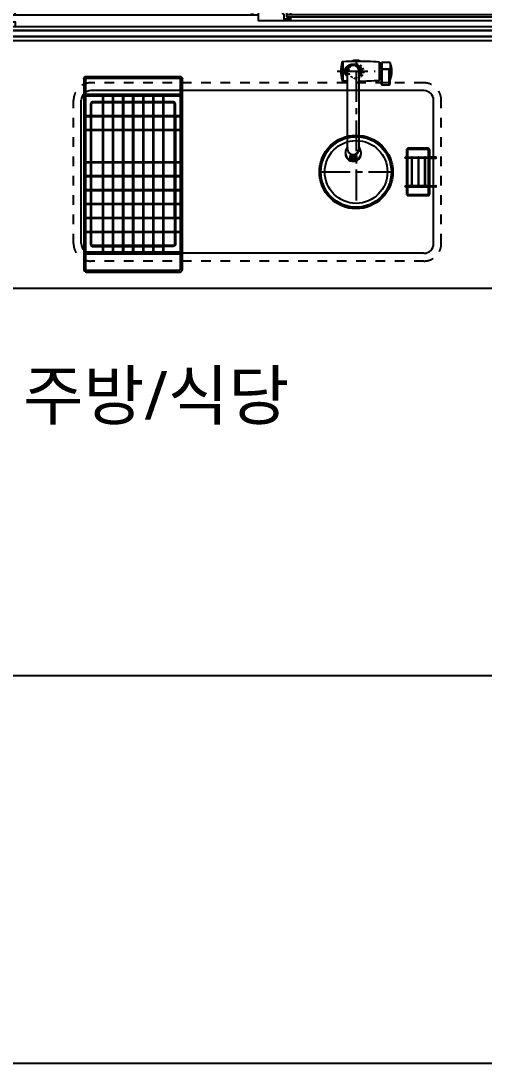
# Model space of a CAD drawing. Header units: millimetres. Extents: x -33000 to 294000, y 0 to 42408.
# Drawn here: x 190330 to 191527, y 17850 to 20540 of the extents above; entities that cross this region are included whole.
import ezdxf
from ezdxf.enums import TextEntityAlignment as Align

# ---------------------------------------------------------------- set-up
doc = ezdxf.new("R2010")
doc.units = ezdxf.units.MM
doc.header["$LTSCALE"] = 50
doc.linetypes.add('CENTER', pattern=[50.8, 31.75, -6.35, 6.35, -6.35])
doc.linetypes.add('HIDDEN', pattern=[2, 1, -1])
doc.layers.add('arch', color=8, linetype='Continuous')
doc.layers.add('실명', color=9, linetype='Continuous')
doc.styles.add('FORTELINE', font='malgun.ttf')

# ---------------------------------------------------------------- blocks, each defined once
blk = doc.blocks.new('XR-Unit-Plan$0$XREF-양산 평산동 공동주택-기준층평면도$0$vdf-245')
for p, q in [((34.5, 0), (24.5, 0)), ((-209.5, -7), (-209.5, -65)), ((-202.5, -6), (-208.5, -6)), ((-201.5, -32), (-201.5, -7)), ((-180.5, -3.5), (-180.5, -32)), ((-179.4, -3), (-180, -3)), ((-171, -3), (-171.6, -3)), ((-170.5, -27), (-170.5, -3.5)), ((-128.5, -3.5), (-128.5, -27)), ((-127.4, -3), (-128, -3)), ((-119, -3), (-119.6, -3)), ((-118.5, -27), (-118.5, -3.5)), ((-98, -27), (-98, -1)), ((23.5, -1), (23.5, -27)), ((35.5, -65), (35.5, -1)), ((-181.5, -33), (-200.5, -33)), ((-129.5, -28), (-169.5, -28)), ((-99, -28), (-117.5, -28)), ((-209.5, -65), (-2.5, -65)), ((-2.5, -59), (-2.5, -65)), ((-2.5, -59), (25.5, -59)), ((25.5, -65), (25.5, -59)), ((25.5, -65), (35.5, -65))]:
    blk.add_line(p, q)
for points in [[(-77.5, -27), (-77.5, -1, 0.414214), (-78.5, 0), (-97, 0)], [(-47, -27), (-47, -3.5, 0.414214), (-47.5, -3), (-48.1, -3, -0.341999), (-49.1, -2.2, 0.774597), (-54.9, -2.2, -0.341999), (-55.9, -3), (-56.5, -3, 0.414214), (-57, -3.5), (-57, -27, -0.414214), (-58, -28), (-76.5, -28, -0.414214), (-77.5, -27)], [(5, -27), (5, -3.5, 0.414214), (4.5, -3), (3.9, -3, -0.341999), (2.9, -2.2, 0.774597), (-2.9, -2.2, -0.341999), (-3.9, -3), (-4.5, -3, 0.414214), (-5, -3.5), (-5, -27)], [(-46, -28, -0.414214), (-47, -27)], [(-5, -27, -0.414214), (-6, -28), (-46, -28)], [(22.5, -28), (6, -28, -0.414214), (5, -27)]]:
    blk.add_lwpolyline(points, format="xyb")
for centre, radius, start, end in [((-175.5, -3), 3, 14.4775, 165.5225), ((-123.5, -3), 3, 14.4775, 165.5225), ((-97, -1), 1, 90, 180), ((24.5, -1), 1, 90, 180), ((34.5, -1), 1, 0, 90), ((-208.5, -7), 1, 90, 180), ((-202.5, -7), 1, 0, 90), ((-180, -3.5), 0.5, 90, 180), ((-179.4, -2), 1, 270, 345.5225), ((-171.6, -2), 1, 194.4775, 270), ((-171, -3.5), 0.5, 0, 90), ((-128, -3.5), 0.5, 90, 180.0003), ((-127.4, -2), 1, 270, 345.5225), ((-119.6, -2), 1, 194.4775, 270), ((-119, -3.5), 0.5, 0, 90), ((-200.5, -32), 1, 180, 270), ((-181.5, -32), 1, 270, 0), ((-169.5, -27), 1, 180, 270), ((-129.5, -27), 1, 270, 0), ((-117.5, -27), 1, 180, 270), ((-99, -27), 1, 270, 0), ((22.5, -27), 1, 270, 0)]:
    blk.add_arc(centre, radius, start, end)
blk = doc.blocks.new('XR-Unit-Plan$0$11')
for p, q in [((-750, 19.5), (-750, 245)), ((-735, 19.5), (-735, 245)), ((-677, 245), (-0.4, 245)), ((15.6, 247), (-22.9, 247)), ((-22.9, 246), (-0.9, 246)), ((-0.4, 245.5), (-0.4, 236.5)), ((14.6, 241.5), (14.6, 246)), ((14.6, 246), (15.6, 246)), ((18.5, 247), (657, 247)), ((22.1, 247), (21.6, 247)), ((21.6, 246), (22.1, 246)), ((22.1, 246), (22.1, 241.5)), ((23.1, 235.5), (23.1, 246)), ((23.1, 245), (652.5, 245)), ((652.5, 235.5), (652.5, 246)), ((653.5, 247), (654, 247)), ((654, 246), (653.5, 246)), ((653.5, 246), (653.5, 241.5)), ((660, 247), (698.5, 247)), ((661, 246), (660, 246)), ((661, 241.5), (661, 246)), ((676, 245.5), (676, 236.5)), ((698.5, 246), (676.5, 246)), ((735, 19.5), (735, 245)), ((750, 19.5), (750, 245)), ((-617, 222), (-30.5, 222)), ((-617, 222), (-617, 200)), ((-617, 216), (-30.5, 216)), ((-607, 224.6), (-604.4, 222)), ((-607, 216), (-607, 206)), ((-605.5, 231.5), (-42, 231.5)), ((-40.5, 224.6), (-43.1, 222)), ((-40.5, 216), (-40.5, 206)), ((-30.5, 222), (-30.5, 200)), ((-23.4, 235.5), (-23.4, 233.5)), ((-0.9, 236), (-22.9, 236)), ((-22.9, 233), (-20.9, 233)), ((-22.4, 233.8), (-22.4, 235)), ((-22.4, 235), (-0.9, 235)), ((-20.9, 233.8), (-22.4, 233.8)), ((-20.9, 233), (-20.9, 233.8)), ((-0.4, 234.5), (-0.4, 233.5)), ((0.1, 233), (13.6, 233)), ((14.6, 234), (14.6, 239.5)), ((14.6, 237), (22.1, 237)), ((21.6, 241), (15.1, 241)), ((15.1, 240), (21.6, 240)), ((22.1, 239.5), (22.1, 235.5)), ((23.1, 237), (652.5, 237)), ((673.5, 216), (42.5, 216)), ((653.5, 239.5), (653.5, 235.5)), ((653.5, 237), (661, 237)), ((654, 241), (660.5, 241)), ((660.5, 240), (654, 240)), ((661, 234), (661, 239.5)), ((675.5, 233), (662, 233)), ((676, 234.5), (676, 233.5)), ((676.5, 236), (698.5, 236)), ((698, 235), (676.5, 235)), ((696.5, 233.8), (698, 233.8)), ((696.5, 233), (696.5, 233.8)), ((698.5, 233), (696.5, 233)), ((698, 233.8), (698, 235)), ((699, 235.5), (699, 233.5)), ((-617, 206), (-30.5, 206)), ((-617, 200), (-30.5, 200)), ((-607, 197.4), (-604.4, 200)), ((-605.5, 190.5), (-42, 190.5)), ((-40.5, 197.4), (-43.1, 200)), ((673.5, 206), (42.5, 206)), ((-673.5, 164), (-42.5, 164)), ((-42.5, 139), (-42.5, 187.5)), ((-42, 188), (-6, 188)), ((-6, 188), (2.6, 187.1)), ((2.6, 186), (-6, 185)), ((-6, 185), (-6, 183.5)), ((-6, 183.5), (-1.6, 179.5)), ((-1.6, 179.5), (42, 179.5)), ((3, 186.6), (3, 186.4)), ((20, 161.7), (20, 157.3)), ((23.2, 163.9), (20.3, 162.1)), ((23.5, 174), (23.5, 164.3)), ((39, 174.5), (24, 174.5)), ((30.5, 170.5), (613.7, 170.5)), ((30.5, 170.5), (30.5, 148.5)), ((30.5, 164.5), (613.7, 164.5)), ((35.5, 171.5), (35.5, 173)), ((35.5, 173), (38.5, 173)), ((40, 171.5), (35.5, 171.5)), ((39, 173.5), (39, 174.5)), ((42, 178.5), (40.5, 178.5)), ((40.5, 178.5), (40.5, 172)), ((40.5, 173.1), (43.1, 170.5)), ((40.5, 164.5), (40.5, 154.5)), ((40.5, 164.5), (40.5, 154.5)), ((42, 179.5), (605.5, 179.5)), ((603.7, 164.5), (603.7, 154.5)), ((603.7, 164.5), (603.7, 154.5)), ((607, 173.1), (604.4, 170.5)), ((613.7, 170.5), (613.7, 148.5)), ((-673.5, 154), (-42.5, 154)), ((42, 138.5), (-42, 138.5)), ((20.3, 156.9), (23.2, 155.1)), ((23.5, 154.7), (23.5, 144)), ((24, 143.5), (39, 143.5)), ((30.5, 154.5), (613.7, 154.5)), ((30.5, 148.5), (613.7, 148.5)), ((35.5, 146.5), (40, 146.5)), ((35.5, 145), (35.5, 146.5)), ((38.5, 145), (35.5, 145)), ((39, 143.5), (39, 144.5)), ((40.5, 145.9), (43.1, 148.5)), ((40.5, 146), (40.5, 139.5)), ((40.5, 139.5), (42, 139.5)), ((605.5, 138.5), (42, 138.5)), ((607, 145.9), (604.4, 148.5)), ((-671, 113), (671, 113)), ((-605.5, 108), (-42, 108)), ((-617, 98.5), (-30.5, 98.5)), ((-617, 98.5), (-617, 76.5)), ((-617, 92.5), (-30.5, 92.5)), ((-617, 82.5), (-30.5, 82.5)), ((-607, 101.1), (-604.4, 98.5)), ((-607, 92.5), (-607, 82.5)), ((-607, 92.5), (-607, 82.5)), ((-40.5, 101.1), (-43.1, 98.5)), ((-40.5, 92.5), (-40.5, 82.5)), ((-40.5, 92.5), (-40.5, 82.5)), ((-30.5, 98.5), (-30.5, 76.5)), ((673.5, 92.5), (42.5, 92.5)), ((673.5, 82.5), (42.5, 82.5)), ((-690, 79), (-690, 67.5)), ((-617, 76.5), (-30.5, 76.5)), ((-607, 73.9), (-604.4, 76.5)), ((-42, 67), (-605.5, 67)), ((-61.9, 37.6), (-61.9, 58.7)), ((-58.9, 56.2), (-61.8, 37.8)), ((-61, 59.7), (-53.4, 60)), ((-54.7, 57.7), (-57, 57.7)), ((-54.7, 57.7), (-54.7, 60)), ((-54.7, 37.6), (-54.7, 57.7)), ((-40.5, 73.9), (-43.1, 76.5)), ((-42.5, 15.5), (-42.5, 64)), ((-42, 64.5), (-6, 64.5)), ((-6, 64.5), (2.6, 63.6)), ((2.6, 62.5), (-6, 61.5)), ((-6, 61.5), (-6, 60)), ((-6, 60), (-1.6, 56)), ((-1.6, 56), (42, 56)), ((3, 63.1), (3, 62.9)), ((40.5, 55), (40.5, 48.5)), ((42, 55), (40.5, 55)), ((605.5, 56), (42, 56)), ((-673.5, 40.5), (-61.9, 40.5)), ((-673.5, 30.5), (-42.5, 30.5)), ((-60.9, 36.6), (-55.7, 36.6)), ((-53.4, 40.5), (-54.7, 40.5)), ((20, 38.2), (20, 33.8)), ((23.2, 40.4), (20.3, 38.6)), ((20.3, 33.4), (23.2, 31.6)), ((23.5, 50.5), (23.5, 40.8)), ((23.5, 31.2), (23.5, 20.5)), ((39, 51), (24, 51)), ((30.5, 47), (30.5, 25)), ((30.5, 47), (613.7, 47)), ((30.5, 41), (613.7, 41)), ((30.5, 31), (613.7, 31)), ((35.5, 48), (35.5, 49.5)), ((35.5, 49.5), (38.5, 49.5)), ((40, 48), (35.5, 48)), ((39, 50), (39, 51)), ((40.5, 49.6), (43.1, 47)), ((40.5, 41), (40.5, 31)), ((40.5, 41), (40.5, 31)), ((603.7, 41), (603.7, 31)), ((603.7, 41), (603.7, 31)), ((607, 49.6), (604.4, 47)), ((613.7, 47), (613.7, 25)), ((690, 27), (690, 15.5)), ((-729, 19.5), (-750, 19.5)), ((-750, 0), (-750, 10)), ((-729, 10), (-750, 10)), ((-735, 0), (-735, 10)), ((-729, 10), (-729, 19.5)), ((-671, 0), (671, 0)), ((42, 15), (-42, 15)), ((24, 20), (39, 20)), ((30.5, 25), (613.7, 25)), ((35.5, 21.5), (35.5, 23)), ((35.5, 23), (40, 23)), ((38.5, 21.5), (35.5, 21.5)), ((39, 20), (39, 21)), ((40.5, 22.4), (43.1, 25)), ((40.5, 22.5), (40.5, 16)), ((40.5, 16), (42, 16)), ((605.5, 15), (42, 15)), ((607, 22.4), (604.4, 25)), ((729, 19.5), (750, 19.5)), ((729, 10), (729, 19.5)), ((729, 10), (750, 10)), ((735, 0), (735, 10)), ((750, 0), (750, 10))]:
    blk.add_line(p, q)
for points in [[(-689.5, 231.5, 0.414214), (-690, 231)], [(-690, 231), (-690, 219.5, 0.414214), (-689.5, 219)], [(-689.5, 219), (-668.7, 219, -0.414214), (-667.7, 218), (-667.7, 204, -0.414214), (-668.7, 203), (-689.5, 203)], [(-607, 191.5), (-607, 198, 0.414214), (-607.5, 198.5), (-612, 198.5), (-612, 197), (-609, 197, -0.414214), (-608.5, 196.5), (-608.5, 195.5), (-623.5, 195.5, -0.414214), (-624, 196), (-624, 206.2, 0.269143), (-624.3, 206.6), (-627.2, 208.4, -0.269143), (-627.5, 208.8), (-627.5, 213.2, -0.269143), (-627.2, 213.6), (-624.3, 215.4, 0.269143), (-624, 215.8), (-624, 226, -0.414214), (-623.5, 226.5), (-608.5, 226.5), (-608.5, 225.5, -0.414214), (-609, 225), (-612, 225), (-612, 223.5), (-607.5, 223.5, 0.414214), (-607, 224), (-607, 230.5)], [(-607, 230.5), (-605.5, 230.5, 1), (-605.5, 231.5)], [(-40.5, 224), (-40.5, 230.5), (-42, 230.5, -1), (-42, 231.5), (42, 231.5, -0.414214), (42.5, 231), (42.5, 182.5, -0.414214), (42, 182), (6, 182), (-2.6, 182.9, -0.382193), (-3, 183.4), (-3, 183.6, -0.382131), (-2.6, 184), (6, 185), (6, 186.5), (1.5, 190.5), (-42, 190.5, -0.414214), (-42.5, 191, -0.414214), (-42, 191.5), (-40.5, 191.5), (-40.5, 195), (-40, 195.5), (-40.5, 196), (-40.5, 198, -0.414214), (-40, 198.5), (-35.5, 198.5), (-35.5, 197), (-38.5, 197, 0.414214), (-39, 196.5), (-39, 195.5), (-24, 195.5, 0.414214), (-23.5, 196), (-23.5, 205.7, -0.269143), (-23.2, 206.1), (-20.3, 207.9, 0.269143), (-20, 208.3), (-20, 212.7, 0.269143), (-20.3, 213.1), (-23.2, 214.9, -0.269143), (-23.5, 215.3), (-23.5, 226, 0.414214), (-24, 226.5), (-39, 226.5), (-39, 225.5, 0.414214), (-38.5, 225), (-35.5, 225), (-35.5, 223.5), (-40, 223.5, -0.414214), (-40.5, 224)], [(-689.5, 203, 0.414214), (-690, 202.5), (-690, 191)], [(-690, 191, 0.414214), (-689.5, 190.5)], [(-605.5, 190.5, 0.414214), (-605, 191, 0.414214), (-605.5, 191.5), (-607, 191.5)], [(607, 178.5), (605.5, 178.5, -1), (605.5, 179.5)], [(607, 139.5), (607, 146, -0.414214), (607.5, 146.5), (612, 146.5), (612, 145), (609, 145, 0.414214), (608.5, 144.5), (608.5, 143.5), (623.5, 143.5, 0.414214), (624, 144), (624, 154.2, -0.269143), (624.3, 154.6), (627.2, 156.4, 0.269143), (627.5, 156.8), (627.5, 161.2, 0.269143), (627.2, 161.6), (624.3, 163.4, -0.269143), (624, 163.8), (624, 174, 0.414214), (623.5, 174.5), (608.5, 174.5), (608.5, 173.5, 0.414214), (609, 173), (612, 173), (612, 171.5), (607.5, 171.5, -0.414214), (607, 172), (607, 178.5)], [(689.5, 167), (668.7, 167, 0.414214), (667.7, 166), (667.7, 152, 0.414214), (668.7, 151), (689.5, 151)], [(689.5, 179.5, -0.414214), (690, 179)], [(690, 179), (690, 167.5, -0.414214), (689.5, 167)], [(605.5, 138.5, -0.414214), (605, 139, -0.414214), (605.5, 139.5), (607, 139.5)], [(689.5, 151, -0.414214), (690, 150.5)], [(690, 150.5), (690, 139, -0.414214), (689.5, 138.5)], [(-689.5, 108, 0.414214), (-690, 107.5)], [(-607, 100.5), (-607, 107), (-605.5, 107, 1), (-605.5, 108)], [(-40.5, 100.5), (-40.5, 107), (-42, 107, -1), (-42, 108), (42, 108, -0.414214), (42.5, 107.5), (42.5, 59, -0.414214), (42, 58.5), (6, 58.5), (-2.6, 59.4, -0.382193), (-3, 59.9), (-3, 60.1, -0.382131), (-2.6, 60.5), (6, 61.5), (6, 63), (1.5, 67), (-42, 67, -0.414214), (-42.5, 67.5, -0.414214), (-42, 68), (-40.5, 68), (-40.5, 74.5)], [(-690, 107.5), (-690, 96, 0.414214), (-689.5, 95.5)], [(-689.5, 95.5), (-668.7, 95.5, -0.414214), (-667.7, 94.5), (-667.7, 80.5, -0.414214), (-668.7, 79.5), (-689.5, 79.5)], [(-607, 68), (-607, 74.5, 0.414214), (-607.5, 75), (-612, 75), (-612, 73.5), (-609, 73.5, -0.414214), (-608.5, 73), (-608.5, 72), (-623.5, 72, -0.414214), (-624, 72.5), (-624, 82.7, 0.269143), (-624.3, 83.1), (-627.2, 84.9, -0.269143), (-627.5, 85.3), (-627.5, 89.7, -0.269143), (-627.2, 90.1), (-624.3, 91.9, 0.269143), (-624, 92.3), (-624, 102.5, -0.414214), (-623.5, 103), (-608.5, 103), (-608.5, 102, -0.414214), (-609, 101.5), (-612, 101.5), (-612, 100), (-607.5, 100, 0.414214), (-607, 100.5)], [(-40.5, 74.5, -0.414214), (-40, 75), (-35.5, 75), (-35.5, 73.5), (-38.5, 73.5, 0.414214), (-39, 73), (-39, 72), (-24, 72, 0.414214), (-23.5, 72.5), (-23.5, 82.2, -0.269143), (-23.2, 82.6), (-20.3, 84.4, 0.269143), (-20, 84.8), (-20, 89.2, 0.269143), (-20.3, 89.6), (-23.2, 91.4, -0.269143), (-23.5, 91.8), (-23.5, 102.5, 0.414214), (-24, 103), (-39, 103), (-39, 102, 0.414214), (-38.5, 101.5), (-35.5, 101.5), (-35.5, 100), (-40, 100, -0.414214), (-40.5, 100.5)], [(-689.5, 79.5, 0.414214), (-690, 79)], [(-690, 67.5, 0.414214), (-689.5, 67)], [(-689.5, 67), (-605.5, 67, 0.414214), (-605, 67.5, 0.414214), (-605.5, 68), (-607, 68)], [(607, 55), (605.5, 55, -1), (605.5, 56)], [(607, 16), (607, 22.5, -0.414214), (607.5, 23), (612, 23), (612, 21.5), (609, 21.5, 0.414214), (608.5, 21), (608.5, 20), (623.5, 20, 0.414214), (624, 20.5), (624, 30.7, -0.269143), (624.3, 31.1), (627.2, 32.9, 0.269143), (627.5, 33.3), (627.5, 37.7, 0.269143), (627.2, 38.1), (624.3, 39.9, -0.269143), (624, 40.3), (624, 50.5, 0.414214), (623.5, 51), (608.5, 51), (608.5, 50, 0.414214), (609, 49.5), (612, 49.5), (612, 48), (607.5, 48, -0.414214), (607, 48.5), (607, 55)], [(689.5, 56, -0.414214), (690, 55.5)], [(690, 55.5), (690, 44, -0.414214), (689.5, 43.5)], [(689.5, 43.5), (668.7, 43.5, 0.414214), (667.7, 42.5), (667.7, 28.5, 0.414214), (668.7, 27.5), (689.5, 27.5)], [(689.5, 27.5, -0.414214), (690, 27)], [(605.5, 15, -0.414214), (605, 15.5, -0.414214), (605.5, 16), (607, 16)], [(690, 16), (690, 15.5, -0.414214), (689.5, 15)]]:
    blk.add_lwpolyline(points, format="xyb")
for points in [[(-605.5, 231.5), (-689.5, 231.5)], [(-689.5, 190.5), (-605.5, 190.5)], [(605.5, 179.5), (689.5, 179.5)], [(689.5, 138.5), (605.5, 138.5)], [(-605.5, 108), (-689.5, 108)], [(-42.5, 36.5), (-53.4, 40.5), (-53.4, 60), (-45.1, 61.4)], [(-42.5, 63.5), (-45.1, 63.5), (-45.1, 40.8), (-42.5, 40.8)], [(605.5, 56), (689.5, 56)], [(689.5, 15), (605.5, 15)]]:
    blk.add_lwpolyline(points)
for centre in [(18.5, 244), (657, 244)]:
    blk.add_circle(centre, 3)
for centre, radius, start, end in [((-22.9, 246.5), 0.5, 90, 270), ((-0.9, 245.5), 0.5, 0, 90), ((15.6, 246.5), 0.5, 270, 90), ((21.6, 246.5), 0.5, 90, 270), ((22.1, 246), 1, 0, 90), ((653.5, 246), 1, 90, 180), ((654, 246.5), 0.5, 270, 90), ((660, 246.5), 0.5, 90, 270), ((676.5, 245.5), 0.5, 90, 180), ((698.5, 246.5), 0.5, 270, 90), ((-22.9, 235.5), 0.5, 90, 180), ((-22.9, 233.5), 0.5, 180, 270), ((-0.9, 236.5), 0.5, 270, 0), ((-0.9, 234.5), 0.5, 0, 90), ((0.1, 233.5), 0.5, 180, 270), ((13.6, 234), 1, 270, 0), ((15.1, 241.5), 0.5, 180, 270), ((15.1, 239.5), 0.5, 90, 180), ((21.6, 241.5), 0.5, 270, 0), ((21.6, 239.5), 0.5, 0, 90), ((22.6, 235.5), 0.5, 180, 0), ((653, 235.5), 0.5, 180, 0), ((654, 241.5), 0.5, 180, 270), ((654, 239.5), 0.5, 90, 180), ((660.5, 241.5), 0.5, 270, 0), ((660.5, 239.5), 0.5, 0, 90), ((662, 234), 1, 180, 270), ((675.5, 233.5), 0.5, 270, 0), ((676.5, 236.5), 0.5, 180, 270), ((676.5, 234.5), 0.5, 90, 180), ((698.5, 235.5), 0.5, 0, 90), ((698.5, 233.5), 0.5, 270, 0), ((-42, 187.5), 0.5, 90, 180), ((2.5, 186.6), 0.5, 0, 83.666), ((2.5, 186.4), 0.5, 276.3464, 0), ((20.5, 161.7), 0.5, 119.7449, 180), ((23, 164.3), 0.5, 299.7449, 0), ((24, 174), 0.5, 90, 180), ((38.5, 173.5), 0.5, 270, 0), ((40, 172), 0.5, 270, 0), ((42, 179), 0.5, 270, 90), ((-42, 139), 0.5, 180, 270), ((20.5, 157.3), 0.5, 180, 240.2551), ((23, 154.7), 0.5, 360, 60.2551), ((24, 144), 0.5, 180, 270), ((38.5, 144.5), 0.5, 0, 90), ((40, 146), 0.5, 0, 90), ((42, 139), 0.5, 270, 90), ((-60.9, 58.7), 1, 92.2775, 180), ((-57, 55.8), 1.88, 90, 168.8801), ((-42, 64), 0.5, 90, 180), ((2.5, 63.1), 0.5, 0, 83.666), ((2.5, 62.9), 0.5, 276.3464, 0), ((42, 55.5), 0.5, 270, 90), ((-60.9, 37.6), 1, 180, 270), ((-60.8, 37.6), 1, 171.0635, 270), ((-55.7, 37.6), 1, 270, 0.0858), ((20.5, 38.2), 0.5, 119.7449, 180), ((20.5, 33.8), 0.5, 180, 240.2551), ((23, 40.8), 0.5, 299.7449, 0), ((23, 31.2), 0.5, 360, 60.2551), ((24, 50.5), 0.5, 90, 180), ((38.5, 50), 0.5, 270, 0), ((40, 48.5), 0.5, 270, 0), ((-42, 15.5), 0.5, 180, 270), ((24, 20.5), 0.5, 180, 270), ((38.5, 21), 0.5, 0, 90), ((40, 22.5), 0.5, 0, 90), ((42, 15.5), 0.5, 270, 90)]:
    blk.add_arc(centre, radius, start, end)
at = {"rotation": 270}
blk.add_blockref('XR-Unit-Plan$0$XREF-양산 평산동 공동주택-기준층평면도$0$vdf-245', (-670, 35.5), dxfattribs=at)
at = {"extrusion": (0, 0, -1), "zscale": -1, "rotation": 270}
blk.add_blockref('XR-Unit-Plan$0$XREF-양산 평산동 공동주택-기준층평면도$0$vdf-245', (-670, 35.5), dxfattribs=at)
blk = doc.blocks.new('A$C5ADA0472')
at = {"ltscale": 0.5}
for p, q in [((0, 498), (0, 7)), ((5, 498), (5, 7)), ((250, 7), (250, 498)), ((255, 7), (255, 498)), ((250, 458.5), (5, 458.5)), ((250, 453.5), (5, 453.5)), ((48.5, 453.5), (48.5, 51.5)), ((50.5, 453.5), (50.5, 51.5)), ((74.5, 438.9), (50.5, 438.9)), ((74.5, 436.9), (50.5, 436.9)), ((74.5, 453.5), (74.5, 51.5)), ((76.5, 453.5), (76.5, 51.5)), ((100.5, 438.9), (76.5, 438.9)), ((100.5, 436.9), (76.5, 436.9)), ((100.5, 453.5), (100.5, 51.5)), ((102.5, 453.5), (102.5, 51.5)), ((126.5, 438.9), (102.5, 438.9)), ((126.5, 436.9), (102.5, 436.9)), ((126.5, 453.5), (126.5, 51.5)), ((128.5, 453.5), (128.5, 51.5)), ((152.5, 438.9), (128.5, 438.9)), ((152.5, 436.9), (128.5, 436.9)), ((152.5, 453.5), (152.5, 51.5)), ((154.5, 453.5), (154.5, 51.5)), ((178.5, 438.9), (154.5, 438.9)), ((178.5, 436.9), (154.5, 436.9)), ((178.5, 453.5), (178.5, 51.5)), ((180.5, 453.5), (180.5, 51.5)), ((204.5, 438.9), (180.5, 438.9)), ((204.5, 436.9), (180.5, 436.9)), ((204.5, 453.5), (204.5, 51.5)), ((206.5, 453.5), (206.5, 51.5)), ((235, 403), (235, 433.9)), ((74.5, 403), (50.5, 403)), ((74.5, 401), (50.5, 401)), ((100.5, 403), (76.5, 403)), ((100.5, 401), (76.5, 401)), ((126.5, 403), (102.5, 403)), ((126.5, 401), (102.5, 401)), ((152.5, 403), (128.5, 403)), ((152.5, 401), (128.5, 401)), ((178.5, 403), (154.5, 403)), ((178.5, 401), (154.5, 401)), ((204.5, 403), (180.5, 403)), ((204.5, 401), (180.5, 401)), ((235, 367), (235, 401)), ((237, 401), (237, 367)), ((18, 365), (18, 284)), ((20, 284), (20, 365)), ((74.5, 367), (50.5, 367)), ((74.5, 365), (50.5, 365)), ((100.5, 367), (76.5, 367)), ((100.5, 365), (76.5, 365)), ((126.5, 367), (102.5, 367)), ((126.5, 365), (102.5, 365)), ((152.5, 367), (128.5, 367)), ((152.5, 365), (128.5, 365)), ((178.5, 367), (154.5, 367)), ((178.5, 365), (154.5, 365)), ((204.5, 367), (180.5, 367)), ((204.5, 365), (180.5, 365)), ((235, 284), (235, 365)), ((237, 365), (237, 284)), ((18, 282), (18, 248)), ((20, 248), (20, 282)), ((74.5, 284), (50.5, 284)), ((74.5, 282), (50.5, 282)), ((100.5, 284), (76.5, 284)), ((100.5, 282), (76.5, 282)), ((126.5, 284), (102.5, 284)), ((126.5, 282), (102.5, 282)), ((152.5, 284), (128.5, 284)), ((152.5, 282), (128.5, 282)), ((178.5, 284), (154.5, 284)), ((178.5, 282), (154.5, 282)), ((204.5, 284), (180.5, 284)), ((204.5, 282), (180.5, 282)), ((235, 248), (235, 282)), ((237, 282), (237, 248)), ((18, 246), (18, 212)), ((20, 212), (20, 246)), ((74.5, 248), (50.5, 248)), ((74.5, 246), (50.5, 246)), ((100.5, 248), (76.5, 248)), ((100.5, 246), (76.5, 246)), ((126.5, 248), (102.5, 248)), ((126.5, 246), (102.5, 246)), ((152.5, 248), (128.5, 248)), ((152.5, 246), (128.5, 246)), ((178.5, 248), (154.5, 248)), ((178.5, 246), (154.5, 246)), ((204.5, 248), (180.5, 248)), ((204.5, 246), (180.5, 246)), ((235, 212), (235, 246)), ((237, 246), (237, 212)), ((18, 210), (18, 176)), ((20, 176), (20, 210)), ((74.5, 212), (50.5, 212)), ((74.5, 210), (50.5, 210)), ((100.5, 212), (76.5, 212)), ((100.5, 210), (76.5, 210)), ((126.5, 212), (102.5, 212)), ((126.5, 210), (102.5, 210)), ((152.5, 212), (128.5, 212)), ((152.5, 210), (128.5, 210)), ((178.5, 212), (154.5, 212)), ((178.5, 210), (154.5, 210)), ((204.5, 212), (180.5, 212)), ((204.5, 210), (180.5, 210)), ((235, 176), (235, 210)), ((237, 210), (237, 176)), ((74.5, 176), (50.5, 176)), ((74.5, 174), (50.5, 174)), ((100.5, 176), (76.5, 176)), ((100.5, 174), (76.5, 174)), ((126.5, 176), (102.5, 176)), ((126.5, 174), (102.5, 174)), ((152.5, 176), (128.5, 176)), ((152.5, 174), (128.5, 174)), ((178.5, 176), (154.5, 176)), ((178.5, 174), (154.5, 174)), ((204.5, 176), (180.5, 176)), ((204.5, 174), (180.5, 174)), ((235, 140), (235, 174)), ((237, 174), (237, 140)), ((74.5, 68.1), (50.5, 68.1)), ((50.5, 66.1), (74.5, 66.1)), ((100.5, 68.1), (76.5, 68.1)), ((76.5, 66.1), (100.5, 66.1)), ((126.5, 68.1), (102.5, 68.1)), ((102.5, 66.1), (126.5, 66.1)), ((152.5, 68.1), (128.5, 68.1)), ((128.5, 66.1), (152.5, 66.1)), ((178.5, 68.1), (154.5, 68.1)), ((154.5, 66.1), (178.5, 66.1)), ((204.5, 68.1), (180.5, 68.1)), ((180.5, 66.1), (204.5, 66.1)), ((250, 51.5), (5, 51.5)), ((250, 46.5), (5, 46.5))]:
    blk.add_line(p, q, dxfattribs=at)
for points in [[(0, 498, -0.414214), (7, 505), (248, 505, -0.414214), (255, 498)], [(5, 498, -0.414214), (7, 500), (248, 500, -0.414214), (250, 498)], [(237, 403), (237, 433.9, 0.414214), (232, 438.9), (230, 438.9), (206.5, 438.9)], [(18, 102), (18, 71.1, 0.414214), (23, 66.1), (50.5, 66.1), (48.5, 66.1)], [(48.5, 68.1), (50.5, 68.1), (23, 68.1, -0.414214), (20, 71.1), (20, 102)], [(237, 102), (237, 71.1, -0.414214), (232, 66.1), (230, 66.1), (206.5, 66.1)], [(235, 102), (235, 71.1, -0.414214), (232, 68.1), (230, 68.1), (206.5, 68.1)], [(0, 7, 0.414214), (7, 0), (248, 0, 0.414214), (255, 7)], [(5, 7, 0.414214), (7, 5), (248, 5, 0.414214), (250, 7)]]:
    blk.add_lwpolyline(points, format="xyb", dxfattribs=at)
for points in [[(18, 433.9), (18, 403)], [(20, 403), (20, 433.9)], [(48.5, 438.9), (50.5, 438.9), (23, 438.9)], [(48.5, 436.9), (50.5, 436.9), (23, 436.9)], [(232, 436.9), (230, 436.9), (206.5, 436.9)], [(48.5, 403), (50.5, 403), (5, 403)], [(48.5, 401), (50.5, 401), (5, 401)], [(18, 401), (18, 367)], [(20, 367), (20, 401)], [(250, 403), (230, 403), (206.5, 403)], [(250, 401), (230, 401), (206.5, 401)], [(48.5, 367), (50.5, 367), (5, 367)], [(48.5, 365), (50.5, 365), (5, 365)], [(250, 367), (230, 367), (206.5, 367)], [(250, 365), (230, 365), (206.5, 365)], [(48.5, 284), (50.5, 284), (5, 284)], [(48.5, 282), (50.5, 282), (5, 282)], [(250, 284), (230, 284), (206.5, 284)], [(250, 282), (230, 282), (206.5, 282)], [(48.5, 248), (50.5, 248), (5, 248)], [(48.5, 246), (50.5, 246), (5, 246)], [(250, 248), (230, 248), (206.5, 248)], [(250, 246), (230, 246), (206.5, 246)], [(48.5, 212), (50.5, 212), (5, 212)], [(48.5, 210), (50.5, 210), (5, 210)], [(250, 212), (230, 212), (206.5, 212)], [(250, 210), (230, 210), (206.5, 210)], [(48.5, 176), (50.5, 176), (5, 176)], [(48.5, 174), (50.5, 174), (5, 174)], [(18, 174), (18, 140)], [(20, 140), (20, 140), (20, 174)], [(250, 176), (230, 176), (206.5, 176)], [(250, 174), (230, 174), (206.5, 174)], [(48.5, 140), (50.5, 140), (5, 140)], [(48.5, 138), (50.5, 138), (5, 138)], [(18, 138), (18, 104)], [(20, 104), (20, 138)], [(74.5, 140), (50.5, 140)], [(74.5, 138), (50.5, 138)], [(100.5, 140), (76.5, 140)], [(100.5, 138), (76.5, 138)], [(126.5, 140), (102.5, 140)], [(126.5, 138), (102.5, 138)], [(152.5, 140), (128.5, 140)], [(152.5, 138), (128.5, 138)], [(178.5, 140), (154.5, 140)], [(178.5, 138), (154.5, 138)], [(204.5, 140), (180.5, 140)], [(204.5, 138), (180.5, 138)], [(250, 140), (230, 140), (206.5, 140)], [(250, 138), (230, 138), (206.5, 138)], [(235, 155.5), (235, 140)], [(235, 138), (235, 107), (235, 104)], [(237, 155.5), (237, 140)], [(237, 138), (237, 107), (237, 104)], [(48.5, 104), (50.5, 104), (5, 104)], [(48.5, 102), (50.5, 102), (5, 102)], [(74.5, 104), (50.5, 104)], [(74.5, 102), (50.5, 102)], [(100.5, 104), (76.5, 104)], [(100.5, 102), (76.5, 102)], [(126.5, 104), (102.5, 104)], [(126.5, 102), (102.5, 102)], [(152.5, 104), (128.5, 104)], [(152.5, 102), (128.5, 102)], [(178.5, 104), (154.5, 104)], [(178.5, 102), (154.5, 102)], [(204.5, 104), (180.5, 104)], [(204.5, 102), (180.5, 102)], [(250, 104), (230, 104), (206.5, 104)], [(250, 102), (230, 102), (206.5, 102)]]:
    blk.add_lwpolyline(points, dxfattribs=at)
for centre, radius, start, end in [((23, 433.9), 5, 90, 180), ((23, 433.9), 3, 90, 180), ((232, 433.9), 3, 0, 90)]:
    blk.add_arc(centre, radius, start, end, dxfattribs=at)
blk = doc.blocks.new('A$C70FD7B19')
at = {"ltscale": 0.5}
for p, q in [((3, 99.5), (1.5, 99.5)), ((1.5, 96.5), (3, 96.5)), ((1.5, 25.5), (3, 25.5)), ((3, 22.5), (1.5, 22.5))]:
    blk.add_line(p, q, dxfattribs=at)
for points in [[(3, 117), (3, 5, 0.414214), (8, 0), (58, 0, 0.414214), (63, 5), (63, 117, 0.414214), (58, 122), (8, 122, 0.414214)], [(6, 117), (6, 5, 0.414214), (8, 3), (58, 3, 0.414214), (60, 5), (60, 117, 0.414214), (58, 119), (8, 119, 0.414214)]]:
    blk.add_lwpolyline(points, format="xyb", close=True, dxfattribs=at)
for points in [[(60, 99.5), (60, 96.5), (6, 96.5), (6, 99.5)], [(16, 99.5), (16, 22.5), (18, 22.5), (18, 99.5)], [(33, 99.5), (33, 22.5), (35, 22.5), (35, 99.5)], [(50, 99.5), (50, 22.5), (52, 22.5), (52, 99.5)], [(60, 22.5), (60, 25.5), (6, 25.5), (6, 22.5)]]:
    blk.add_lwpolyline(points, close=True, dxfattribs=at)
for points in [[(78.5, 99.5), (63, 99.5), (63, 96.5), (78.5, 96.5)], [(78.5, 22.5), (63, 22.5), (63, 25.5), (78.5, 25.5)]]:
    blk.add_lwpolyline(points, dxfattribs=at)
for centre in [(1.5, 98), (1.5, 24)]:
    blk.add_circle(centre, 1.5, dxfattribs=at)
for centre in [(78.5, 98), (78.5, 24)]:
    blk.add_arc(centre, 1.5, 270, 90, dxfattribs=at)

msp = doc.modelspace()

# ---------------------------------------------------------------- linework, layer by layer
at = {"layer": 'arch'}
for p, q in [((186696.2, 20514.6), (193116.2, 20514.6)), ((191371.2, 20359.6), (190511.2, 20359.6)), ((190486.2, 19964.6), (190486.2, 20334.6)), ((191396.2, 19964.6), (191396.2, 20334.6)), ((191371.2, 19939.6), (190511.2, 19939.6))]:
    msp.add_line(p, q, dxfattribs=at)
at = {"layer": 'arch', "ltscale": 1.5}
for p, q in [((191159.6, 20432.3), (191159.6, 20409.3)), ((191161.9, 20434.2), (191161.9, 20385)), ((191184.2, 20436.1), (191184.8, 20435.8)), ((191196.2, 20435.1), (191196.2, 20426.9)), ((191199.3, 20420.3), (191196.2, 20422.7)), ((191255.5, 20433.2), (191255.5, 20409.3)), ((191261.9, 20415.1), (191261.9, 20430.9)), ((191283.9, 20431.9), (191262.9, 20431.9)), ((191262.9, 20431.9), (191262.9, 20415.3)), ((191283.9, 20431.9), (191283.9, 20413.4)), ((191159.6, 20409.3), (191159.6, 20386.9)), ((191255.5, 20409.3), (191255.5, 20386.1)), ((191261.9, 20415.1), (191261.9, 20413.6)), ((191261.9, 20379.6), (191261.9, 20413.6)), ((191262.9, 20415.3), (191262.9, 20414.6)), ((191262.9, 20415.3), (191281.9, 20415.3)), ((191262.9, 20414.6), (191262.9, 20379.6)), ((191281.9, 20414.6), (191262.9, 20414.6)), ((191281.9, 20415.3), (191281.9, 20414.6)), ((191281.9, 20379.6), (191281.9, 20414.6)), ((191282.9, 20413.6), (191282.9, 20379.6)), ((191283.9, 20413.4), (191283.9, 20405.8)), ((191283.9, 20405.8), (191283.9, 20387.4)), ((191261.9, 20375.6), (191261.9, 20379.6)), ((191262.9, 20379.6), (191261.9, 20379.6)), ((191281.9, 20379.6), (191262.9, 20379.6)), ((191262.9, 20379.6), (191262.9, 20374.6)), ((191262.9, 20374.6), (191281.9, 20374.6)), ((191282.9, 20379.6), (191281.9, 20379.6)), ((191281.9, 20374.6), (191281.9, 20379.6)), ((191282.9, 20387.4), (191283.9, 20387.4)), ((191282.9, 20379.6), (191282.9, 20375.6)), ((191173.7, 20214.3), (191170.6, 20208.6)), ((191206.8, 20208.6), (191203.7, 20214.3)), ((191168.3, 20197.9), (191168.3, 20199.3)), ((191180.4, 20184.7), (191181.5, 20184.2)), ((191180.5, 20184.8), (191180.5, 20191.7)), ((191181.1, 20187.2), (191181.4, 20187)), ((191181.2, 20185.3), (191181.2, 20191.7)), ((191181.5, 20182.8), (191181.2, 20191.6)), ((191181.5, 20186.9), (191181.4, 20191.5)), ((191181.5, 20186.9), (191181.5, 20182.8)), ((191181.9, 20186.4), (191181.9, 20182.4)), ((191182.6, 20186.8), (191182.4, 20191.1)), ((191195, 20191.1), (191194.9, 20186.8)), ((191195.5, 20182.4), (191195.5, 20186.4)), ((191195.9, 20186.9), (191196, 20191.5)), ((191195.9, 20182.8), (191196.2, 20191.5)), ((191195.9, 20182.8), (191195.9, 20186.9)), ((191196, 20187), (191196.3, 20187.2)), ((191196.3, 20189.4), (191196.1, 20189.3)), ((191196.2, 20191.5), (191196.2, 20185.3)), ((191196.9, 20191.7), (191196.9, 20184.8))]:
    msp.add_line(p, q, dxfattribs=at)
at = {"layer": 'arch', "linetype": 'CENTER', "ltscale": 0.05}
for p, q in [((191196.2, 20409.6), (191196.2, 20054.6)), ((191101.2, 20150), (191291.2, 20150))]:
    msp.add_line(p, q, dxfattribs=at)
at = {"layer": 'arch', "linetype": 'HIDDEN', "ltscale": 0.5}
for p, q in [((191371.2, 20379.6), (190511.2, 20379.6)), ((190466.2, 19964.6), (190466.2, 20334.6)), ((191416.2, 19964.6), (191416.2, 20334.6)), ((191371.2, 19919.6), (190511.2, 19919.6))]:
    msp.add_line(p, q, dxfattribs=at)
at = {"layer": 'arch'}
for points in [[(193101.2, 20499.6), (193101.2, 20514.6), (188031.2, 20514.6), (188031.2, 20499.6)], [(188031.2, 20487.6), (188031.2, 20499.6), (193101.2, 20499.6), (193101.2, 20487.6)], [(188031.2, 19849.6), (193101.2, 19849.6), (193101.2, 20499.6), (188031.2, 20499.6)]]:
    msp.add_lwpolyline(points, close=True, dxfattribs=at)
at = {"layer": 'arch', "ltscale": 1.5, "elevation": 0, "flags": 128}
for points in [[(191192.6, 20424.2), (191190.6, 20424.4), (191188.7, 20424.7)], [(191196.2, 20422.7), (191194.4, 20423.4), (191192.6, 20424.2)], [(191197.4, 20421.8), (191195.9, 20422.8), (191194.3, 20423.5)], [(191200.6, 20418.8), (191199.5, 20420), (191198.2, 20421.2)], [(191201.7, 20417.2), (191200.5, 20418.7), (191199.3, 20420.3)], [(191202.7, 20414.9), (191202.1, 20416.3), (191201.2, 20417.9)], [(191203.2, 20413.5), (191202.4, 20415.3), (191201.7, 20417.2)], [(191174.5, 20414.5), (191174.1, 20413), (191174.1, 20412.8)], [(191203.7, 20409.6), (191203.5, 20411.9), (191203.1, 20413.9)], [(191203.7, 20409.6), (191203.5, 20411.6), (191203.2, 20413.5)], [(191203.4, 20406.5), (191203.5, 20407.3), (191203.7, 20409.6)], [(191207.9, 20384.2), (191205.5, 20383.2), (191203.7, 20382.6)]]:
    msp.add_lwpolyline(points, dxfattribs=at)
at = {"layer": 'arch', "linetype": 'CENTER', "ltscale": 0.05, "elevation": 0}
msp.add_lwpolyline([(191147.2, 20409.6), (191245.2, 20409.6)], dxfattribs=at)
at = {"layer": 'arch', "elevation": 0}
msp.add_lwpolyline([(189251.2, 17849.6), (191881.2, 17849.6, 0.414214), (191886.2, 17854.6), (191886.2, 18844.6, 0.414214), (191881.2, 18849.6), (189251.2, 18849.6, 0.414214), (189246.2, 18844.6), (189246.2, 17854.6, 0.414214)], format="xyb", close=True, dxfattribs=at)
at = {"layer": 'arch', "linetype": 'HIDDEN', "ltscale": 0.1}
msp.add_circle((191196.2, 20409.6), 19, dxfattribs=at)
at = {"layer": 'arch'}
for radius in [95, 91, 81]:
    msp.add_circle((191196.2, 20149.6), radius, dxfattribs=at)
at = {"layer": 'arch', "ltscale": 1.5}
for centre, radius, start, end in [((191246.7, 20409.6), 90, 165.3716, 194.6284), ((191162, 20431.7), 2.5, 93.0245, 165.3716), ((191196.2, 19785.1), 650, 90, 93.0245), ((191188.7, 20409.6), 17.1, 332.6837, 180), ((191188.7, 20409.6), 15, 126.1839, 154.2898), ((191188.7, 20409.6), 15, 90, 121.7144), ((191196.2, 20409.6), 28, 65.2285, 114.921), ((191196.2, 20409.6), 26.5, 73.9754, 106.1178), ((191196.2, 19534.1), 901, 86.2293, 90), ((191255.4, 20432.4), 0.8, 0, 86.2293), ((191251.3, 20380.9), 50, 77.7256, 84.3418), ((191262.9, 20430.9), 1, 89.9996, 179.9995), ((191229.8, 20409.2), 58.5, 0, 22.3722), ((191188.7, 20409.6), 17.1, 180, 207.5794), ((191262.7, 20414.2), 1.19, 78.6478, 130.2929), ((191262.9, 20413.6), 1, 90, 180), ((191281.9, 20413.6), 1, 0, 90), ((191283.7, 20415), 1.6, 241.759, 278.7175), ((191283.7, 20404.2), 1.6, 81.2825, 118.241), ((191229.8, 20409.2), 58.5, 337.6278, 0), ((191162, 20387.5), 2.5, 194.6284, 266.9755), ((191196.2, 21034.1), 650, 266.9755, 268.0159), ((191196.2, 21285.1), 901, 270.4771, 273.7707), ((191255.4, 20386.9), 0.8, 273.7707, 0), ((191251.3, 20438.4), 50, 275.6582, 282.4), ((191262.9, 20375.6), 1, 180, 270), ((191281.9, 20375.6), 1, 270, 0), ((191188.6, 20199.2), 20.2, 152.3012, 270.4096), ((191188.6, 20209.5), 15.5, 165.4814, 270.3315), ((191188.7, 20209.7), 15, 180.382, 359.618), ((191188.8, 20209.5), 15.5, 269.6696, 14.1198), ((191188.9, 20199.2), 20.2, 269.5904, 27.6987), ((191188.7, 20198), 20.4, 180.3406, 3.6461), ((191188.7, 20198), 20.4, 180.392, 359.608), ((191188.7, 20197.5), 20.4, 182.671, 357.329), ((191180.7, 20185.3), 0.499, 244.4601, 359.1066), ((191182, 20186.9), 0.496, 182.1461, 249.2228), ((191182, 20182.8), 0.496, 182.149, 249.2199), ((191188.7, 20206.9), 17, 246.8492, 293.1508), ((191235.5, 20167.9), 56.2, 160.3273, 160.8373), ((191142, 20167.9), 56.2, 19.163, 19.6732), ((191195.4, 20186.9), 0.496, 290.7773, 357.8542), ((191195.4, 20182.8), 0.496, 290.7801, 357.8513), ((191196.7, 20185.3), 0.499, 180.8936, 295.5399)]:
    msp.add_arc(centre, radius, start, end, dxfattribs=at)
at = {"layer": 'arch', "linetype": 'HIDDEN', "ltscale": 0.5}
for centre, start, end in [((190511.2, 20334.6), 90, 180), ((191371.2, 20334.6), 0, 90), ((190511.2, 19964.6), 180, 270), ((191371.2, 19964.6), 270, 0)]:
    msp.add_arc(centre, 45, start, end, dxfattribs=at)
at = {"layer": 'arch'}
for centre, start, end in [((190511.2, 20334.6), 90, 180), ((191371.2, 20334.6), 0, 90), ((190511.2, 19964.6), 180, 270), ((191371.2, 19964.6), 270, 0)]:
    msp.add_arc(centre, 25, start, end, dxfattribs=at)
at = {"layer": 'arch', "ltscale": 1.5}
for points, knots in [([(191166.9, 20409.6), (191167, 20411), (191167.2, 20413.2), (191168.2, 20415.9), (191169.2, 20418), (191170.7, 20420.1), (191172.6, 20422.1), (191174.8, 20423.8), (191177, 20425.1), (191178.9, 20426.1), (191180.6, 20426.7), (191182.5, 20427.3), (191184.7, 20427.7), (191187, 20428), (191189.2, 20428.1), (191191.5, 20427.9), (191193.8, 20427.6), (191195.4, 20427.2), (191196.2, 20426.9)], [0, 0, 0, 0, 0.104654, 0.1588, 0.219811, 0.285748, 0.357212, 0.432528, 0.508778, 0.556466, 0.603038, 0.648789, 0.708577, 0.767063, 0.821628, 0.876535, 0.93507, 1, 1, 1, 1]), ([(191172.2, 20409.6), (191172.2, 20410.6), (191172.3, 20412.7), (191173.2, 20415.8), (191174.8, 20418.7), (191176.9, 20421.4), (191179.6, 20423.5), (191182.5, 20425.1), (191185.6, 20426), (191188.7, 20426.2), (191191.8, 20426), (191194.9, 20425.1), (191197.8, 20423.5), (191200.5, 20421.4), (191202.6, 20418.7), (191204.2, 20415.8), (191205.1, 20412.7), (191205.2, 20410.6), (191205.3, 20409.6)], [0, 0, 0, 0, 0.058258, 0.1200057, 0.1843204, 0.25, 0.3156796, 0.3799943, 0.441742, 0.5, 0.558258, 0.6200056, 0.6843204, 0.75, 0.8156796, 0.8799943, 0.941742, 1, 1, 1, 1]), ([(191175.7, 20417.1), (191175.6, 20416.8), (191175.4, 20416.4), (191175.2, 20415.8), (191175.1, 20415.5), (191174.9, 20415.2), (191174.8, 20414.8), (191174.5, 20414.2), (191174.3, 20413.8), (191174.2, 20413.5)], [0, 0, 0, 0, 0.258738, 0.36777, 0.418985, 0.471036, 0.583824, 0.711878, 1, 1, 1, 1]), ([(191181.2, 20422.6), (191180.7, 20422.2), (191179.7, 20421.4), (191178.6, 20420.6), (191178.1, 20420.2)], [0, 0, 0, 0, 0.5002251, 1, 1, 1, 1]), ([(191194.5, 20425.6), (191194.6, 20425.6), (191194.8, 20425.6), (191195.2, 20425.8), (191195.7, 20426.2), (191196, 20426.7), (191196.2, 20426.9)], [0, 0, 0, 0, 0.233552, 0.481549, 0.739099, 1, 1, 1, 1]), ([(191196.2, 20426.9), (191196.9, 20426.7), (191198.4, 20426.2), (191200.5, 20425.2), (191202.8, 20423.9), (191205.2, 20422), (191207.3, 20419.6), (191208.9, 20417), (191210, 20414.5), (191210.6, 20412), (191210.6, 20410.4), (191210.7, 20409.6)], [0, 0, 0, 0, 0.094295, 0.188159, 0.290296, 0.437335, 0.573663, 0.696085, 0.805279, 0.905105, 1, 1, 1, 1]), ([(191256.2, 20409.6), (191256.2, 20411), (191256.2, 20413.9), (191256.2, 20418.1), (191256.2, 20422.2), (191256.2, 20425.8), (191256.2, 20428.3), (191256.2, 20429.8), (191256.2, 20431.1), (191256.2, 20432.1), (191256.2, 20432.3), (191256.2, 20432.4)], [0, 0, 0, 0, 0.116497, 0.239972, 0.36858, 0.499917, 0.631255, 0.695634, 0.760028, 0.883503, 1, 1, 1, 1]), ([(191171.7, 20409.6), (191171.6, 20409.6), (191171.5, 20409.6), (191170.4, 20409.6), (191168.8, 20409.6), (191167.5, 20409.6), (191166.9, 20409.6)], [0, 0, 0, 0, 0.240682, 0.5, 0.759318, 1, 1, 1, 1]), ([(191173.7, 20396.3), (191173.3, 20396.6), (191172.2, 20397.5), (191170.7, 20399.1), (191169.2, 20401.2), (191168.2, 20403.3), (191167.4, 20405.4), (191167, 20407.5), (191166.9, 20408.9), (191166.9, 20409.6)], [0, 0, 0, 0, 0.097418, 0.27945, 0.443959, 0.597989, 0.734728, 0.869485, 1, 1, 1, 1]), ([(191173.7, 20402.8), (191173.6, 20403), (191172.9, 20404.2), (191172.3, 20406.5), (191172.2, 20408.6), (191172.2, 20409.6)], [0, 0, 0, 0, 0.1192541, 0.5724327, 1, 1, 1, 1]), ([(191174.2, 20413.5), (191174.1, 20412.8), (191174, 20411.5), (191173.8, 20410.2), (191173.7, 20409.6)], [0, 0, 0, 0, 0.500004, 1, 1, 1, 1]), ([(191173.7, 20209.6), (191173.7, 20210), (191173.7, 20210.7), (191173.7, 20212), (191173.7, 20212.4), (191173.7, 20215.6), (191173.7, 20218.1), (191173.7, 20220.7), (191173.7, 20222.5), (191173.7, 20226.8), (191173.7, 20230.5), (191173.7, 20234.5), (191173.7, 20238), (191173.7, 20243.3), (191173.7, 20248.3), (191173.7, 20253.4), (191173.7, 20257.9), (191173.7, 20263.2), (191173.7, 20268.1), (191173.7, 20273), (191173.7, 20278), (191173.7, 20282.8), (191173.7, 20288.1), (191173.7, 20293.4), (191173.7, 20299.1), (191173.7, 20305.3), (191173.7, 20312), (191173.7, 20318.6), (191173.7, 20325.3), (191173.7, 20331.7), (191173.7, 20337.9), (191173.7, 20343.4), (191173.7, 20349.1), (191173.7, 20354.7), (191173.7, 20360.5), (191173.7, 20365), (191173.7, 20369.8), (191173.7, 20374.3), (191173.7, 20378.9), (191173.7, 20382.6), (191173.7, 20385.9), (191173.7, 20389.3), (191173.7, 20392.7), (191173.7, 20396.7), (191173.7, 20398.5), (191173.7, 20400.9), (191173.7, 20403.1), (191173.7, 20405.7), (191173.7, 20406.8), (191173.7, 20407.5), (191173.7, 20408.4), (191173.7, 20410), (191173.7, 20409.5), (191173.7, 20409.6), (191173.7, 20409.6)], [0, 0, 0, 0, 0.0254279, 0.0506647, 0.0755124, 0.0997149, 0.1184952, 0.1371574, 0.1558424, 0.1745825, 0.1937654, 0.212968, 0.2321801, 0.2512921, 0.2704805, 0.2896634, 0.3088482, 0.3247544, 0.3407804, 0.3568054, 0.3728318, 0.3888612, 0.4048049, 0.4208316, 0.4368565, 0.4570037, 0.4769826, 0.4971316, 0.5172763, 0.5374228, 0.5555773, 0.5738942, 0.5922085, 0.6105237, 0.6287651, 0.6470837, 0.6653965, 0.6821849, 0.6989782, 0.7156358, 0.7324326, 0.7492246, 0.7660107, 0.7839162, 0.8018204, 0.8197101, 0.8376392, 0.8556648, 0.8736487, 0.891815, 0.9101241, 0.9395273, 0.9696787, 1, 1, 1, 1]), ([(191203.7, 20209.6), (191203.7, 20210), (191203.7, 20210.7), (191203.7, 20211.9), (191203.7, 20212.4), (191203.7, 20215.5), (191203.7, 20218), (191203.7, 20220.6), (191203.7, 20222.5), (191203.7, 20226.7), (191203.7, 20230.5), (191203.7, 20234.5), (191203.7, 20238), (191203.7, 20243.2), (191203.7, 20248.2), (191203.7, 20253.4), (191203.7, 20258), (191203.7, 20263.1), (191203.7, 20268.1), (191203.7, 20273), (191203.7, 20277.9), (191203.7, 20282.8), (191203.7, 20288.1), (191203.7, 20293.4), (191203.7, 20299.1), (191203.7, 20305.3), (191203.7, 20312), (191203.7, 20318.6), (191203.7, 20325.3), (191203.7, 20331.7), (191203.7, 20337.9), (191203.7, 20343.4), (191203.7, 20349.1), (191203.7, 20354.7), (191203.7, 20360.4), (191203.7, 20365), (191203.7, 20370.1), (191203.7, 20375.2), (191203.7, 20380.8), (191203.7, 20384.5), (191203.7, 20388.8), (191203.7, 20392.5), (191203.7, 20396.7), (191203.7, 20398.5), (191203.7, 20401), (191203.7, 20403.1), (191203.7, 20405.7), (191203.7, 20406.8), (191203.7, 20407.6), (191203.7, 20408.5), (191203.7, 20410), (191203.7, 20409.5), (191203.7, 20409.7), (191203.7, 20409.6), (191203.7, 20409.6), (191203.7, 20409.6)], [0, 0, 0, 0, 0.023735, 0.047288, 0.070469, 0.093038, 0.110531, 0.127943, 0.145438, 0.162996, 0.180907, 0.198801, 0.216689, 0.234513, 0.252419, 0.270331, 0.288241, 0.303102, 0.318059, 0.333017, 0.347975, 0.36293, 0.377816, 0.392774, 0.407732, 0.426537, 0.445201, 0.464001, 0.482806, 0.501608, 0.518569, 0.535661, 0.552756, 0.56985, 0.58688, 0.603975, 0.62107, 0.639876, 0.658646, 0.67744, 0.696239, 0.715043, 0.731781, 0.748497, 0.765177, 0.781893, 0.798723, 0.815516, 0.832308, 0.849243, 0.87701, 0.906046, 0.935057, 0.964042, 1, 1, 1, 1]), ([(191205.3, 20409.6), (191205.2, 20408.6), (191205.1, 20406.5), (191204.5, 20404.2), (191203.8, 20403), (191203.7, 20402.8)], [0, 0, 0, 0, 0.4275673, 0.8807457, 1, 1, 1, 1]), ([(191210.7, 20409.6), (191210.6, 20408.8), (191210.6, 20407.1), (191209.9, 20404.6), (191208.8, 20402.1), (191207.2, 20399.6), (191205.5, 20397.6), (191204.2, 20396.6), (191203.7, 20396.2)], [0, 0, 0, 0, 0.15392, 0.312558, 0.482528, 0.671962, 0.882484, 1, 1, 1, 1]), ([(191210.7, 20409.6), (191210.1, 20409.6), (191209.1, 20409.6), (191208, 20409.6), (191207.2, 20409.6), (191206.5, 20409.6), (191205.9, 20409.6), (191205.8, 20409.6), (191205.8, 20409.6)], [0, 0, 0, 0, 0.239677, 0.368502, 0.5, 0.631498, 0.760323, 1, 1, 1, 1]), ([(191256.2, 20386.9), (191256.2, 20386.9), (191256.2, 20387.1), (191256.2, 20388.3), (191256.2, 20390.4), (191256.2, 20393.4), (191256.2, 20396.4), (191256.2, 20399.1), (191256.2, 20401.9), (191256.2, 20405.4), (191256.2, 20408.2), (191256.2, 20409.6)], [0, 0, 0, 0, 0.116497, 0.239972, 0.36858, 0.499917, 0.631255, 0.695634, 0.760028, 0.883503, 1, 1, 1, 1]), ([(191283.9, 20413.4), (191283.9, 20413.6), (191283.9, 20414), (191283.6, 20414.5), (191283.1, 20415), (191282.6, 20415.3), (191282.1, 20415.3), (191281.9, 20415.3)], [0, 0, 0, 0, 0.1540213, 0.3679035, 0.5784676, 0.7882413, 1, 1, 1, 1]), ([(191282.9, 20404.1), (191282.9, 20404.1), (191283.1, 20404.2), (191283.5, 20404.6), (191283.8, 20405.1), (191283.9, 20405.6), (191283.9, 20405.8)], [0, 0, 0, 0, 0.014699, 0.347545, 0.67527, 1, 1, 1, 1]), ([(191180.5, 20191.7), (191180.5, 20191.7), (191180.5, 20191.7), (191180.6, 20191.7), (191180.7, 20191.7), (191180.9, 20191.7), (191181.4, 20191.5), (191181.8, 20191.3), (191182, 20191.2)], [0, 0, 0, 0, 0.1070964, 0.2145846, 0.3298346, 0.4482603, 0.7120825, 1, 1, 1, 1]), ([(191180.9, 20184.4), (191180.8, 20184.5), (191180.6, 20184.6), (191180.5, 20184.7), (191180.5, 20184.8), (191180.5, 20184.8)], [0, 0, 0, 0, 0.519272, 0.761369, 1, 1, 1, 1]), ([(191181.4, 20186.1), (191181.4, 20186.1), (191181.3, 20186.2), (191181.2, 20186.3), (191181.2, 20186.3), (191181.2, 20186.3)], [0, 0, 0, 0, 0.298201, 0.8319672, 1, 1, 1, 1]), ([(191181.5, 20184.9), (191181.4, 20185), (191181.3, 20185.1), (191181.2, 20185.2), (191181.2, 20185.2), (191181.2, 20185.3)], [0, 0, 0, 0, 0.524413, 0.768845, 1, 1, 1, 1]), ([(191181.5, 20186.9), (191181.6, 20186.9), (191181.6, 20186.9), (191181.6, 20186.9), (191181.7, 20186.9), (191181.7, 20186.9)], [0, 0, 0, 0, 0.328996, 0.662123, 1, 1, 1, 1]), ([(191181.7, 20186.9), (191181.8, 20186.9), (191181.9, 20186.9), (191182.1, 20186.8), (191182.3, 20186.8), (191182.5, 20186.8), (191182.6, 20186.8)], [0, 0, 0, 0, 0.212345, 0.565069, 0.772389, 1, 1, 1, 1]), ([(191182.4, 20186.3), (191182.3, 20186.3), (191182.2, 20186.4), (191182, 20186.4), (191182, 20186.4), (191181.9, 20186.4), (191181.9, 20186.4), (191181.9, 20186.4), (191181.9, 20186.4)], [0, 0, 0, 0, 0.2560924, 0.4986156, 0.626094, 0.7512595, 0.8747387, 1, 1, 1, 1]), ([(191181.9, 20182.4), (191181.9, 20182.4), (191181.9, 20182.4), (191181.9, 20182.3), (191182, 20182.3), (191182.1, 20182.2), (191182.2, 20182.2), (191182.3, 20182.2), (191182.4, 20182.1)], [0, 0, 0, 0, 0.116665, 0.231016, 0.456291, 0.586386, 0.71949, 1, 1, 1, 1]), ([(191195, 20186.3), (191194, 20186), (191191.8, 20185.3), (191188.5, 20185.1), (191185.4, 20185.4), (191183.4, 20186), (191182.4, 20186.3)], [0, 0, 0, 0, 0.260366, 0.518302, 0.757842, 1, 1, 1, 1]), ([(191182.4, 20182.1), (191183.5, 20181.8), (191185.6, 20181.2), (191188.9, 20181), (191192, 20181.3), (191194, 20181.8), (191195, 20182.1)], [0, 0, 0, 0, 0.2603484, 0.5182671, 0.7578247, 1, 1, 1, 1]), ([(191194.9, 20186.8), (191193.8, 20186.5), (191191.7, 20185.8), (191188.5, 20185.6), (191185.5, 20185.9), (191183.5, 20186.5), (191182.6, 20186.8)], [0, 0, 0, 0, 0.266176, 0.518298, 0.754813, 1, 1, 1, 1]), ([(191195.8, 20186.9), (191195.7, 20186.9), (191195.6, 20186.9), (191195.4, 20186.9), (191195.1, 20186.8), (191194.9, 20186.8), (191194.9, 20186.8)], [0, 0, 0, 0, 0.278991, 0.600937, 0.790968, 1, 1, 1, 1]), ([(191195.5, 20186.4), (191195.5, 20186.4), (191195.5, 20186.4), (191195.5, 20186.4), (191195.4, 20186.4), (191195.3, 20186.4), (191195.2, 20186.4), (191195.1, 20186.3), (191195, 20186.3)], [0, 0, 0, 0, 0.116652, 0.231016, 0.456292, 0.586382, 0.719491, 1, 1, 1, 1]), ([(191195, 20182.1), (191195.1, 20182.1), (191195.2, 20182.2), (191195.4, 20182.3), (191195.5, 20182.3), (191195.5, 20182.3), (191195.5, 20182.4), (191195.5, 20182.4), (191195.5, 20182.4)], [0, 0, 0, 0, 0.2560888, 0.4986105, 0.6260845, 0.7512545, 0.8747365, 1, 1, 1, 1]), ([(191195.4, 20191.2), (191195.6, 20191.3), (191196, 20191.5), (191196.5, 20191.7), (191196.7, 20191.7), (191196.9, 20191.7), (191196.9, 20191.7), (191196.9, 20191.7), (191196.9, 20191.7)], [0, 0, 0, 0, 0.285849, 0.547332, 0.66477, 0.779165, 0.889798, 1, 1, 1, 1]), ([(191196.2, 20185.3), (191196.2, 20185.2), (191196.2, 20185.2), (191196.1, 20185.1), (191196, 20185), (191195.9, 20184.9)], [0, 0, 0, 0, 0.230416, 0.474029, 1, 1, 1, 1]), ([(191196.5, 20184.4), (191196.3, 20184.3), (191196.2, 20184.2), (191195.9, 20184.1), (191195.9, 20184.1)], [0, 0, 0, 0, 0.87589, 1, 1, 1, 1]), ([(191196, 20186.1), (191196, 20186.1), (191196.1, 20186.2), (191196.2, 20186.3), (191196.2, 20186.3), (191196.2, 20186.3)], [0, 0, 0, 0, 0.298202, 0.831968, 1, 1, 1, 1]), ([(191196.9, 20184.8), (191196.9, 20184.8), (191196.9, 20184.7), (191196.8, 20184.6), (191196.6, 20184.5), (191196.5, 20184.4)], [0, 0, 0, 0, 0.236755, 0.477045, 1, 1, 1, 1])]:
    msp.add_open_spline(points, degree=3, knots=knots, dxfattribs=at)

# ---------------------------------------------------------------- block references
at = {"layer": 'arch'}
msp.add_blockref('XR-Unit-Plan$0$11', (190986.2, 20524.6), dxfattribs=at)
at = {"layer": 'arch', "ltscale": 0.5}
for name, p in [('A$C5ADA0472', (190492.4, 19891.3)), ('A$C70FD7B19', (191323.2, 20088.6))]:
    msp.add_blockref(name, p, dxfattribs=at)

# ---------------------------------------------------------------- texts
at = {"layer": '실명', "ltscale": 25, "style": 'FORTELINE'}
msp.add_text('주방/식당', height=125, dxfattribs=at).set_placement((190679.3, 19573), align=Align.MIDDLE_CENTER)

doc.saveas('drawing.dxf')
